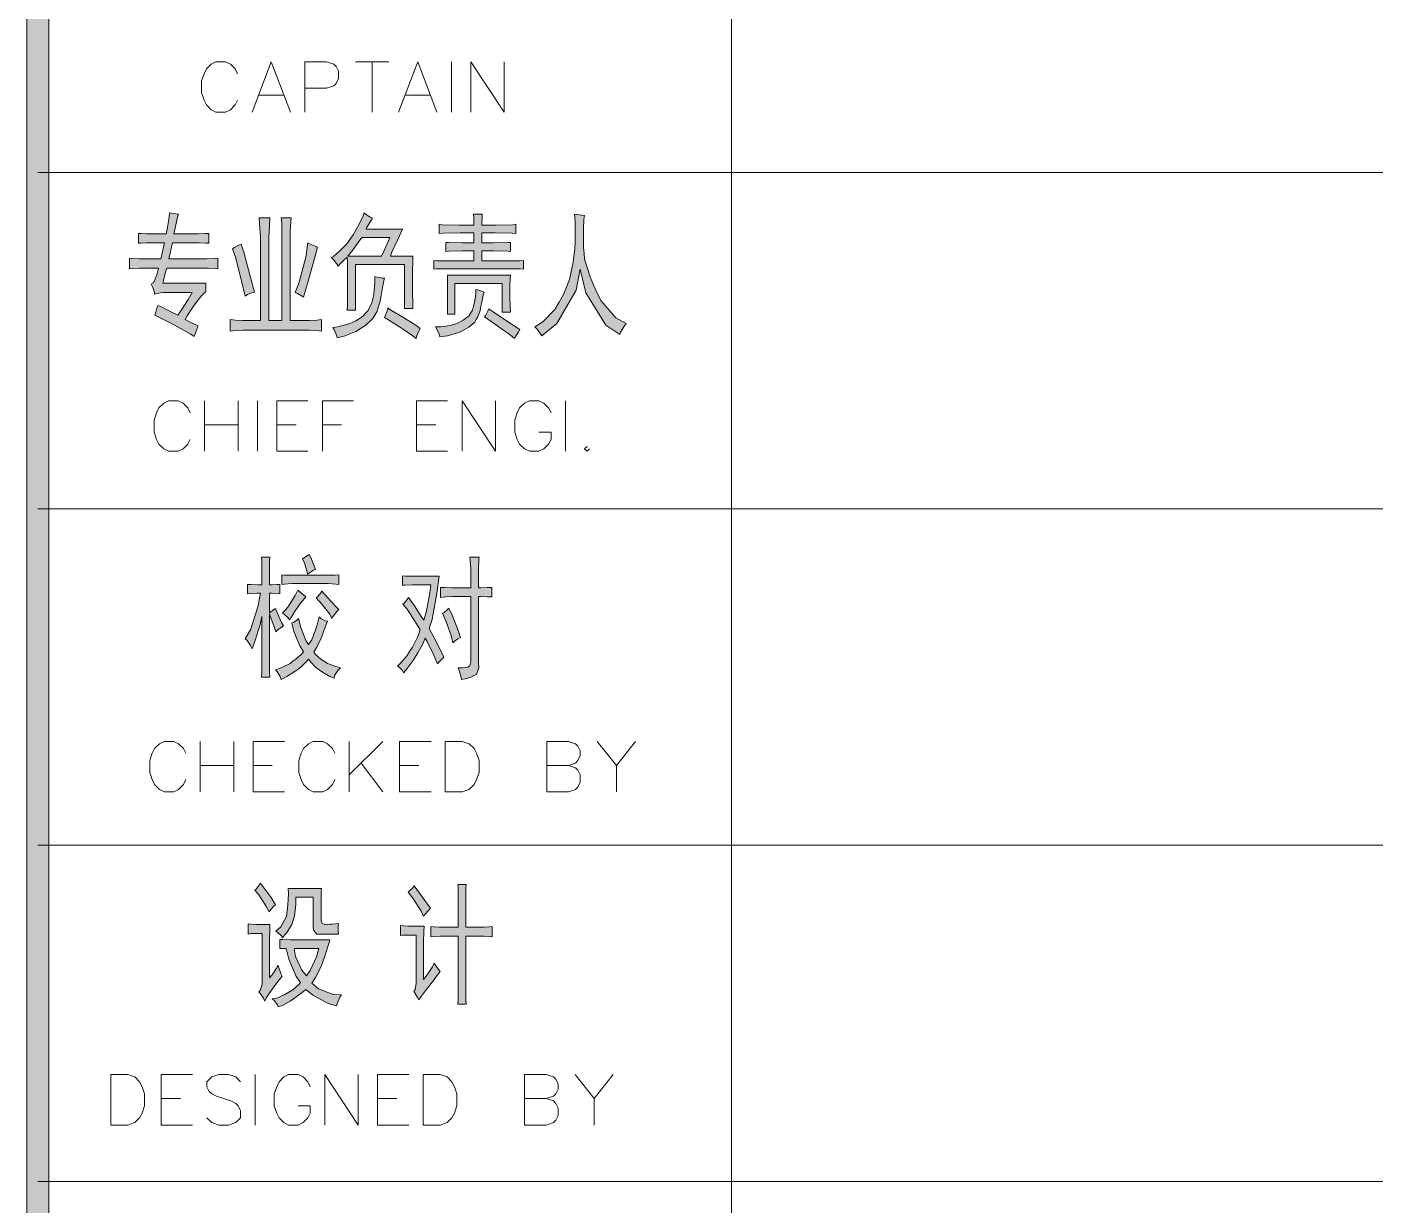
# Model space of a CAD drawing. Header units: millimetres. Extents: x 568 to 3948041, y -25191 to 63890.
# Drawn here: x 3939001 to 3943311, y -6546 to -2779 of the extents above; entities that cross this region are included whole.
import ezdxf

# ---------------------------------------------------------------- set-up
doc = ezdxf.new("R2010")
doc.units = ezdxf.units.MM

msp = doc.modelspace()

# ---------------------------------------------------------------- hatches: boundary and pattern name
h = msp.add_hatch(color=0)
h.dxf.hatch_style = 2
h.paths.add_polyline_path([(3939071.1, -23691.5), (3939001.2, -23691.5), (3939001.2, 62389.8), (3939071.1, 62389.8)])
h = msp.add_hatch(color=0)
h.dxf.hatch_style = 2
h.paths.add_polyline_path([(3939535.3, -3768.5), (3939523.2, -3760.2), (3939460.9, -3726), (3939410, -3700.9), (3939413, -3690.3), (3939417.6, -3674.3), (3939419.1, -3669), (3939431.3, -3674.3), (3939463.2, -3690.3), (3939483.7, -3700.9), (3939493.6, -3686.5), (3939516.3, -3650), (3939529.3, -3628), (3939438.1, -3628), (3939428.2, -3628.7), (3939413, -3631.8), (3939409.2, -3633.3), (3939409.2, -3628), (3939403.9, -3612), (3939398.6, -3601.4), (3939405.4, -3596.8), (3939416.8, -3571.8), (3939421.4, -3550.5), (3939372, -3550.5), (3939359.8, -3550.5), (3939338.6, -3551.2), (3939329.4, -3552), (3939329.4, -3518.6), (3939338.6, -3519.3), (3939359.8, -3520.1), (3939372, -3520.1), (3939429, -3520.1), (3939440.4, -3469.2), (3939392.5, -3469.2), (3939382.6, -3469.2), (3939365.2, -3470), (3939358.3, -3470.7), (3939358.3, -3438.8), (3939365.2, -3439.6), (3939382.6, -3440.3), (3939392.5, -3440.3), (3939445.7, -3440.3), (3939450.2, -3420.6), (3939455.6, -3386.4), (3939457.1, -3373.5), (3939469.2, -3375.7), (3939482.9, -3378), (3939485.2, -3378), (3939481.4, -3390.9), (3939474.6, -3422.1), (3939470.8, -3440.3), (3939539.1, -3440.3), (3939548.3, -3440.3), (3939569.5, -3439.6), (3939582.4, -3438.8), (3939582.4, -3470.7), (3939573.3, -3470), (3939552.1, -3469.2), (3939539.1, -3469.2), (3939466.2, -3469.2), (3939454.8, -3520.1), (3939567.2, -3520.1), (3939576.4, -3520.1), (3939599.2, -3519.3), (3939611.3, -3518.6), (3939611.3, -3552), (3939602.2, -3551.2), (3939580.2, -3550.5), (3939568.8, -3550.5), (3939448, -3550.5), (3939443.4, -3566.4), (3939437.3, -3590), (3939435.8, -3597.6), (3939573.3, -3597.6), (3939573.3, -3626.5), (3939568.8, -3628), (3939553.6, -3644.7), (3939542.2, -3659.9), (3939531.5, -3675.1), (3939513.3, -3702.4), (3939506.5, -3714.6), (3939523.2, -3723), (3939543.7, -3732.8), (3939548.3, -3734.3)])
h = msp.add_hatch(color=0)
h.dxf.hatch_style = 2
h.paths.add_polyline_path([(3939777.7, -3388.7), (3939776.2, -3412.2), (3939774.7, -3452.5), (3939774.7, -3469.2), (3939774.7, -3717.6), (3939816.4, -3717.6), (3939816.4, -3449.4), (3939816.4, -3435.8), (3939815.7, -3405.4), (3939814.2, -3388.7), (3939846.1, -3388.7), (3939844.6, -3401.6), (3939843, -3430.4), (3939843, -3445.6), (3939843, -3717.6), (3939892.4, -3717.6), (3939903.1, -3717.6), (3939927.4, -3716.1), (3939942.6, -3714.6), (3939942.6, -3751.1), (3939927.4, -3749.5), (3939903.8, -3748), (3939893.9, -3748), (3939701.7, -3748), (3939692.6, -3748), (3939667.5, -3749.5), (3939650.8, -3751.1), (3939650.8, -3714.6), (3939667.5, -3716.1), (3939691.8, -3717.6), (3939700.2, -3717.6), (3939747.3, -3717.6), (3939747.3, -3467.7), (3939747.3, -3450.2), (3939745, -3409.9), (3939743.5, -3388.7)])
h = msp.add_hatch(color=0)
h.paths.add_polyline_path([(3940105.9, -3390.2), (3940097.6, -3403.9), (3940086.9, -3421.3), (3940085.4, -3425.1), (3940201.6, -3425.1), (3940186.4, -3458.6), (3940166.7, -3501.1), (3940162.9, -3511.7), (3940235.1, -3511.7), (3940234.3, -3523.1), (3940233.6, -3564.9), (3940233.6, -3594.6), (3940233.6, -3624.2), (3940234.3, -3666), (3940235.1, -3678.9), (3940208.5, -3678.9), (3940208.5, -3538.3), (3940051.2, -3538.3), (3940051.2, -3684.2), (3940024.6, -3684.2), (3940025.4, -3670.5), (3940026.1, -3627.2), (3940026.1, -3597.6), (3940026.1, -3568), (3940025.4, -3526.9), (3940024.6, -3514.8), (3940015.5, -3523.1), (3940001.8, -3537.6), (3939996.5, -3543.6), (3939991.2, -3535.3), (3939979.8, -3521.6), (3939973.7, -3516.3), (3939982.1, -3511.7), (3940001.1, -3495), (3940012.5, -3483.6), (3940023.9, -3472.2), (3940044.4, -3443.4), (3940053.5, -3426.6), (3940063.4, -3409.2), (3940075.5, -3382.6), (3940079.3, -3373.5), (3940085.4, -3378.8), (3940098.3, -3387.1)])
h.paths.add_polyline_path([(3940071.7, -3452.5), (3940060.3, -3468.4), (3940038.3, -3498.1), (3940026.9, -3511.7), (3940134.8, -3511.7), (3940143.1, -3493.5), (3940156.1, -3464.6), (3940161.4, -3452.5)])
h = msp.add_hatch(color=0)
h.dxf.hatch_style = 2
h.paths.add_polyline_path([(3940456.2, -3378), (3940456.2, -3388.7), (3940455.4, -3405.4), (3940455.4, -3412.2), (3940499.5, -3412.2), (3940554.2, -3411.5), (3940564, -3409.9), (3940564, -3438.8), (3940552.6, -3438), (3940497.9, -3437.3), (3940455.4, -3437.3), (3940455.4, -3469.2), (3940492.6, -3469.2), (3940538.2, -3468.4), (3940546.6, -3467.7), (3940546.6, -3496.5), (3940538.2, -3495.8), (3940492.6, -3495), (3940455.4, -3495), (3940455.4, -3526.9), (3940510.1, -3526.9), (3940577, -3526.2), (3940588.4, -3525.4), (3940588.4, -3553.5), (3940577, -3552.8), (3940554.2, -3552), (3940542.8, -3552), (3940343.7, -3552), (3940330.8, -3552), (3940310.3, -3552.8), (3940301.9, -3553.5), (3940301.9, -3525.4), (3940311, -3526.2), (3940374.9, -3526.9), (3940429.6, -3526.9), (3940429.6, -3495), (3940393.9, -3495), (3940349, -3495.8), (3940339.9, -3496.5), (3940339.9, -3467.7), (3940349, -3468.4), (3940393.9, -3469.2), (3940429.6, -3469.2), (3940429.6, -3437.3), (3940386.3, -3437.3), (3940330.8, -3438), (3940319.4, -3438.8), (3940319.4, -3409.9), (3940328.5, -3411.5), (3940384, -3412.2), (3940429.6, -3412.2), (3940429.6, -3405.4), (3940429.6, -3388.7), (3940428.8, -3378)])
h = msp.add_hatch(color=0)
h.dxf.hatch_style = 2
h.paths.add_polyline_path([(3940624.8, -3738.1), (3940649.9, -3722.2), (3940688.6, -3681.9), (3940702.3, -3658.4), (3940716, -3634.8), (3940735.7, -3586.2), (3940741.1, -3561.1), (3940746.4, -3536.8), (3940752.5, -3489.7), (3940753.2, -3468.4), (3940753.2, -3447.2), (3940753.2, -3401.6), (3940751.7, -3378), (3940758.5, -3378.8), (3940774.5, -3381.1), (3940783.6, -3381.8), (3940781.3, -3394.7), (3940779.8, -3422.8), (3940779.8, -3437.3), (3940779.8, -3451.7), (3940780.6, -3484.4), (3940782.1, -3503.4), (3940783.6, -3521.6), (3940801.1, -3577.8), (3940817.8, -3615.8), (3940835.3, -3653.1), (3940883.9, -3709.3), (3940916.6, -3727.5), (3940909, -3738.1), (3940898.3, -3754.9), (3940896.1, -3761.7), (3940852, -3732.8), (3940788.2, -3628.7), (3940769.2, -3553.5), (3940757, -3620.4), (3940695.5, -3726.7), (3940646.9, -3766.3), (3940643.1, -3760.2), (3940631.7, -3745.7)])
h = msp.add_hatch(color=0)
h.dxf.hatch_style = 2
h.paths.add_polyline_path([(3939686.5, -3473), (3939694.1, -3498.8), (3939714.6, -3575.6), (3939728.3, -3626.5), (3939721.5, -3628), (3939706.3, -3634.8), (3939698.7, -3640.1), (3939687.3, -3590.8), (3939667.5, -3514.8), (3939658.4, -3488.2), (3939664.5, -3484.4), (3939678.9, -3476.8)])
h = msp.add_hatch(color=0)
h.dxf.hatch_style = 2
h.paths.add_polyline_path([(3939930.4, -3482.9), (3939922.8, -3511.7), (3939900, -3591.5), (3939884.8, -3643.2), (3939878.7, -3638.6), (3939865.8, -3631), (3939858.2, -3628), (3939871.9, -3595.3), (3939892.4, -3515.5), (3939899.3, -3469.2), (3939906.1, -3473), (3939922.1, -3479.8)])
h = msp.add_hatch(color=0)
h.dxf.hatch_style = 2
h.paths.add_polyline_path([(3940546.6, -3572.5), (3940545.8, -3582.4), (3940545, -3609), (3940545, -3624.9), (3940545, -3640.9), (3940545.8, -3673.6), (3940546.6, -3690.3), (3940520.7, -3690.3), (3940520.7, -3599.1), (3940368.8, -3599.1), (3940368.8, -3697.1), (3940345.2, -3697.1), (3940346, -3674.3), (3940346, -3639.4), (3940346, -3626.5), (3940346, -3612.8), (3940346, -3586.2), (3940345.2, -3572.5)])
h = msp.add_hatch(color=0)
h.dxf.hatch_style = 2
h.paths.add_polyline_path([(3940143.9, -3582.4), (3940141.6, -3590.8), (3940136.3, -3618.1), (3940133.3, -3637.1), (3940130.2, -3656.1), (3940120.3, -3688), (3940113.5, -3700.2), (3940105.9, -3712.3), (3940083.9, -3733.6), (3940067.9, -3742.7), (3940052.7, -3752.6), (3940014.7, -3767.8), (3939992.7, -3773.1), (3939991.2, -3764.7), (3939984.4, -3748), (3939979, -3739.7), (3939994.2, -3738.1), (3940023.9, -3730.5), (3940038.3, -3724.5), (3940052.7, -3718.4), (3940075.5, -3703.2), (3940083.9, -3694.1), (3940092.2, -3685), (3940103.6, -3661.4), (3940106.7, -3647.7), (3940109.7, -3633.3), (3940113.5, -3598.4), (3940113.5, -3577.1), (3940121.1, -3579.4), (3940136.3, -3581.6)])
h = msp.add_hatch(color=0)
h.dxf.hatch_style = 2
h.paths.add_polyline_path([(3940307.2, -3738.1), (3940324.7, -3737.4), (3940353.6, -3733.6), (3940365, -3730.5), (3940375.6, -3727.5), (3940395.4, -3716.9), (3940404.5, -3710), (3940413.6, -3703.2), (3940425.8, -3684.2), (3940428.8, -3672), (3940431.8, -3659.9), (3940435.6, -3633.3), (3940436.4, -3618.1), (3940441, -3619.6), (3940453.9, -3624.2), (3940463, -3626.5), (3940460, -3636.3), (3940455.4, -3659.1), (3940452.4, -3672), (3940450.1, -3685), (3940442.5, -3705.5), (3940437.2, -3714.6), (3940432.6, -3723), (3940413.6, -3738.9), (3940399.2, -3747.3), (3940385.5, -3754.9), (3940346, -3766.3), (3940320.9, -3770.1), (3940318.6, -3760.9), (3940311.8, -3745)])
h = msp.add_hatch(color=0)
h.dxf.hatch_style = 2
h.paths.add_polyline_path([(3940155.3, -3677.4), (3940166.7, -3685), (3940191.8, -3700.2), (3940204.7, -3707.8), (3940216.8, -3715.4), (3940244.2, -3732.8), (3940258.6, -3742.7), (3940254.8, -3749.5), (3940248, -3765.5), (3940244.9, -3775.4), (3940231.3, -3764.7), (3940204.7, -3746.5), (3940192.5, -3738.1), (3940180.4, -3729.8), (3940155.3, -3714.6), (3940143.9, -3707.8), (3940148.5, -3697.1), (3940154.5, -3681.9)])
h = msp.add_hatch(color=0)
h.dxf.hatch_style = 2
h.paths.add_polyline_path([(3940478.2, -3680.4), (3940491.1, -3689.5), (3940540.5, -3723), (3940577, -3746.5), (3940572.4, -3753.3), (3940564, -3767.8), (3940560.2, -3775.4), (3940547.3, -3764), (3940498.7, -3729.8), (3940463.8, -3705.5), (3940467.6, -3700.9), (3940474.4, -3688)])
h = msp.add_hatch(color=0)
h.dxf.hatch_style = 2
h.paths.add_polyline_path([(3939751.9, -4562.5), (3939751.9, -4529.8), (3939751.9, -4485.7), (3939751.1, -4474.3), (3939777.7, -4474.3), (3939776.9, -4485.7), (3939776.2, -4529.8), (3939776.2, -4562.5), (3939783.8, -4562.5), (3939800.5, -4561.7), (3939809.6, -4561), (3939809.6, -4591.3), (3939801.3, -4590.6), (3939784.5, -4589.1), (3939776.2, -4589.1), (3939776.2, -4653.6), (3939780.7, -4649.1), (3939790.6, -4641.5), (3939795.2, -4638.5), (3939802, -4654.4), (3939814.9, -4682.5), (3939821, -4693.9), (3939814.2, -4698.5), (3939802, -4707.6), (3939796.7, -4712.9), (3939792.9, -4699.2), (3939782.3, -4671.1), (3939776.2, -4656.7), (3939776.2, -4788.9), (3939776.2, -4805.6), (3939776.9, -4840.5), (3939777.7, -4858), (3939751.1, -4858), (3939751.9, -4840.5), (3939751.9, -4805.6), (3939751.9, -4788.9), (3939751.9, -4663.5), (3939746.6, -4689.4), (3939730.6, -4740.3), (3939720.7, -4766.8), (3939715.4, -4757), (3939704.8, -4740.3), (3939698.7, -4734.9), (3939715.4, -4706.1), (3939739.7, -4633.1), (3939747.3, -4589.1), (3939737.4, -4589.1), (3939717.7, -4590.6), (3939706.3, -4591.3), (3939706.3, -4561), (3939717.7, -4561.7), (3939740.5, -4562.5)])
h = msp.add_hatch(color=0)
h.dxf.hatch_style = 2
h.paths.add_polyline_path([(3939903.1, -4466), (3939908.4, -4475.1), (3939918.3, -4499.4), (3939923.6, -4513.1), (3939917.5, -4516.1), (3939904.6, -4523.7), (3939897.7, -4528.3), (3939896.2, -4517.7), (3939887.9, -4493.3), (3939881.8, -4479.7)])
h = msp.add_hatch(color=0)
h.dxf.hatch_style = 2
h.paths.add_polyline_path([(3940323.2, -4570.8), (3940338.4, -4571.6), (3940359.7, -4572.4), (3940365, -4572.4), (3940419.7, -4572.4), (3940419.7, -4522.2), (3940419.7, -4510.8), (3940418.2, -4487.3), (3940417.4, -4474.3), (3940446.3, -4474.3), (3940445.5, -4485), (3940444.8, -4510.1), (3940444.8, -4525.2), (3940444.8, -4572.4), (3940451.6, -4572.4), (3940472.1, -4571.6), (3940487.3, -4570.8), (3940487.3, -4601.2), (3940472.1, -4600.5), (3940451.6, -4599.7), (3940444.8, -4599.7), (3940444.8, -4812.4), (3940445.5, -4828.4), (3940437.9, -4848.9), (3940429.6, -4852.7), (3940420.4, -4857.3), (3940401.5, -4863.3), (3940390.8, -4864.9), (3940388.5, -4854.2), (3940383.2, -4836), (3940379.4, -4827.6), (3940393.1, -4827.6), (3940410.6, -4825.3), (3940414.4, -4823.1), (3940417.4, -4821.6), (3940420.4, -4808.6), (3940419.7, -4798.8), (3940419.7, -4599.7), (3940366.5, -4599.7), (3940361.2, -4599.7), (3940339.2, -4601.2), (3940323.2, -4602.7)])
h = msp.add_hatch(color=0)
h.dxf.hatch_style = 2
h.paths.add_polyline_path([(3939950.2, -4532.1), (3939962.3, -4532.1), (3939986.6, -4531.3), (3939998, -4530.6), (3939998, -4561), (3939988.2, -4560.2), (3939963.8, -4558.7), (3939950.2, -4558.7), (3939859.8, -4558.7), (3939847.6, -4558.7), (3939824.8, -4560.2), (3939815.7, -4561), (3939815.7, -4530.6), (3939824.8, -4531.3), (3939847.6, -4532.1), (3939859.8, -4532.1)])
h = msp.add_hatch(color=0)
h.dxf.hatch_style = 2
h.paths.add_polyline_path([(3940201.6, -4533.6), (3940211.5, -4534.4), (3940233.6, -4535.1), (3940246.5, -4535.1), (3940318.6, -4535.1), (3940311.8, -4589.1), (3940296.6, -4673.4), (3940286.7, -4702.3), (3940302.7, -4731.9), (3940326.2, -4777.5), (3940333.8, -4793.4), (3940329.3, -4798), (3940319.4, -4808.6), (3940313.3, -4815.5), (3940300.4, -4785.1), (3940280.7, -4744.1), (3940273.8, -4732.7), (3940266.2, -4750.9), (3940251, -4780.5), (3940243.4, -4791.9), (3940235.8, -4804.1), (3940216.8, -4829.9), (3940205.4, -4844.3), (3940201.6, -4836.7), (3940191, -4826.1), (3940185.7, -4822.3), (3940196.3, -4812.4), (3940216.1, -4788.9), (3940224.4, -4775.2), (3940233.6, -4761.5), (3940251, -4727.3), (3940258.6, -4706.1), (3940243.4, -4681.8), (3940216.1, -4640.7), (3940203.2, -4624.8), (3940207, -4621), (3940216.1, -4609.6), (3940220.6, -4602.7), (3940239.6, -4630.1), (3940263.9, -4666.6), (3940270, -4675.7), (3940278.4, -4645.3), (3940289, -4588.3), (3940292.1, -4562.5), (3940246.5, -4562.5), (3940233.6, -4562.5), (3940211.5, -4563.2), (3940201.6, -4564)])
h = msp.add_hatch(color=0)
h.dxf.hatch_style = 2
h.paths.add_polyline_path([(3939893.2, -4601.2), (3939888.6, -4605.8), (3939875.7, -4621.7), (3939867.4, -4633.9), (3939859, -4646), (3939846.1, -4666.6), (3939840.8, -4674.2), (3939836.2, -4668.1), (3939824.8, -4657.4), (3939818, -4653.6), (3939834.7, -4633.9), (3939859, -4596.7), (3939866.6, -4579.2)])
h = msp.add_hatch(color=0)
h.dxf.hatch_style = 2
h.paths.add_polyline_path([(3939943.3, -4583), (3939962.3, -4602.7), (3939989.7, -4632.4), (3939998, -4641.5), (3939992, -4648.3), (3939980.6, -4662), (3939975.2, -4668.8), (3939969.2, -4656.7), (3939944.1, -4624.8), (3939925.9, -4604.3), (3939931.2, -4599.7), (3939940.3, -4588.3)])
h = msp.add_hatch(color=0)
h.dxf.hatch_style = 2
h.paths.add_polyline_path([(3940349.8, -4636.9), (3940361.2, -4662), (3940379.4, -4709.1), (3940387, -4731.1), (3940378.7, -4735.7), (3940366.5, -4744.1), (3940362.7, -4747.9), (3940357.4, -4725.1), (3940340.7, -4678), (3940330, -4653.6), (3940334.6, -4651.4), (3940344.5, -4642.2)])
h = msp.add_hatch(color=0)
h.dxf.hatch_style = 2
h.paths.add_polyline_path([(3939868.9, -4670.4), (3939877.2, -4699.2), (3939893.2, -4740.3), (3939901.5, -4753.2), (3939911.4, -4738.7), (3939927.4, -4694.7), (3939935, -4665), (3939940.3, -4670.4), (3939954, -4677.2), (3939962.3, -4678.7), (3939957.8, -4689.4), (3939949.4, -4711.4), (3939945.6, -4722.8), (3939941, -4734.9), (3939927.4, -4761.5), (3939918.3, -4776.7), (3939923.6, -4785.1), (3939940.3, -4800.3), (3939950.9, -4807.1), (3939961.6, -4814), (3939988.2, -4823.8), (3940003.3, -4827.6), (3939995, -4836), (3939984.4, -4852.7), (3939982.8, -4861.1), (3939969.2, -4855.7), (3939945.6, -4842.1), (3939935, -4834.5), (3939925.1, -4826.9), (3939908.4, -4810.2), (3939901.5, -4800.3), (3939893.2, -4810.2), (3939876.5, -4826.1), (3939867.4, -4832.9), (3939859, -4839), (3939832.4, -4855.7), (3939814.2, -4864.9), (3939810.4, -4855.7), (3939801.3, -4840.5), (3939795.2, -4834.5), (3939814.2, -4827.6), (3939842.3, -4814), (3939851.4, -4807.1), (3939860.5, -4800.3), (3939878, -4785.1), (3939885.6, -4776.7), (3939873.4, -4757.7), (3939854.4, -4711.4), (3939847.6, -4684), (3939852.9, -4682.5), (3939863.6, -4675.7)])
h = msp.add_hatch(color=0)
h.dxf.hatch_style = 2
h.paths.add_polyline_path([(3939746.6, -5516.7), (3939756.4, -5528.1), (3939781.5, -5562.3), (3939795.9, -5585.9), (3939790.6, -5590.4), (3939780.7, -5601.1), (3939775.4, -5607.9), (3939764.8, -5588.9), (3939742, -5554), (3939729.8, -5538.8), (3939733.6, -5535.7), (3939742, -5524.3)])
h = msp.add_hatch(color=0)
h.dxf.hatch_style = 2
h.paths.add_polyline_path([(3939938.8, -5679.3), (3939928.1, -5679.3), (3939916.7, -5667.2), (3939916, -5655), (3939916, -5560.8), (3939860.5, -5560.8), (3939860.5, -5584.3), (3939856, -5621.6), (3939852.2, -5635.2), (3939848.4, -5648.9), (3939830.9, -5676.3), (3939817.2, -5690.7), (3939814.9, -5684.6), (3939804.3, -5674.8), (3939796.7, -5670.2), (3939812.6, -5656.5), (3939830.9, -5623.1), (3939833.2, -5604.9), (3939835.4, -5585.9), (3939837, -5550.9), (3939836.2, -5533.4), (3939942.6, -5533.4), (3939941.8, -5544.1), (3939941.8, -5569.1), (3939941.8, -5584.3), (3939941.8, -5629.9), (3939941.8, -5636.8), (3939944.8, -5645.1), (3939948.6, -5645.9), (3939951.7, -5647.4), (3939961.6, -5648.2), (3939968.4, -5647.4), (3939974.5, -5647.4), (3939988.9, -5645.9), (3939997.3, -5645.1), (3939995.7, -5653.5), (3939995.7, -5670.2), (3939997.3, -5679.3)])
h = msp.add_hatch(color=0)
h.dxf.hatch_style = 2
h.paths.add_polyline_path([(3940238.9, -5525.1), (3940247.2, -5536.5), (3940273.1, -5571.4), (3940291.3, -5596.5), (3940285.2, -5603.3), (3940274.6, -5615.5), (3940269.3, -5621.6), (3940261.7, -5605.6), (3940236.6, -5567.6), (3940219.9, -5545.6), (3940224.4, -5541), (3940234.3, -5531.2)])
h = msp.add_hatch(color=0)
h.dxf.hatch_style = 2
h.paths.add_polyline_path([(3940379.4, -5657.3), (3940379.4, -5572.9), (3940379.4, -5555.5), (3940379.4, -5529.6), (3940378.7, -5520.5), (3940405.3, -5520.5), (3940404.5, -5531.2), (3940403.7, -5550.9), (3940403.7, -5559.3), (3940403.7, -5657.3), (3940455.4, -5657.3), (3940463, -5657.3), (3940479.7, -5656.5), (3940488.8, -5655), (3940488.8, -5687.7), (3940479, -5686.9), (3940463, -5685.4), (3940456.9, -5685.4), (3940403.7, -5685.4), (3940403.7, -5854.8), (3940403.7, -5864.7), (3940404.5, -5889), (3940405.3, -5903.4), (3940378.7, -5903.4), (3940379.4, -5889), (3940379.4, -5865.4), (3940379.4, -5856.3), (3940379.4, -5685.4), (3940330, -5685.4), (3940320.9, -5685.4), (3940301.9, -5686.9), (3940292.1, -5687.7), (3940292.1, -5655), (3940301.9, -5656.5), (3940319.4, -5657.3), (3940327.8, -5657.3)])
h = msp.add_hatch(color=0)
h.dxf.hatch_style = 2
h.paths.add_polyline_path([(3939777.7, -5648.9), (3939777.7, -5664.1), (3939776.9, -5697.5), (3939776.9, -5716.5), (3939776.9, -5819.1), (3939785.3, -5809.2), (3939799, -5788.7), (3939804.3, -5778.8), (3939806.6, -5787.2), (3939812.6, -5804.7), (3939817.2, -5813.8), (3939808.9, -5824.4), (3939793.7, -5843.4), (3939786.8, -5853.3), (3939780, -5862.4), (3939767.1, -5882.2), (3939761.7, -5893.6), (3939757.2, -5884.4), (3939747.3, -5870), (3939742.8, -5864.7), (3939747.3, -5857.9), (3939752.6, -5838.9), (3939752.6, -5825.9), (3939752.6, -5677), (3939739.7, -5677), (3939716.9, -5677.8), (3939708.6, -5679.3), (3939708.6, -5646.6), (3939716.9, -5647.4), (3939733.6, -5648.9), (3939742.8, -5648.9)])
h = msp.add_hatch(color=0)
h.dxf.hatch_style = 2
h.paths.add_polyline_path([(3940270.8, -5653.5), (3940270, -5669.4), (3940269.3, -5703.6), (3940269.3, -5721.1), (3940269.3, -5824.4), (3940280.7, -5810), (3940297.4, -5783.4), (3940303.4, -5772), (3940307.2, -5778.8), (3940316.4, -5792.5), (3940321.7, -5798.6), (3940286, -5846.5), (3940277.6, -5857.1), (3940261.7, -5879.1), (3940254.1, -5889.8), (3940249.5, -5882.2), (3940241.9, -5869.2), (3940238.1, -5863.2), (3940241.9, -5856.3), (3940245.7, -5835.8), (3940245.7, -5822.9), (3940245.7, -5682.3), (3940228.2, -5682.3), (3940203.2, -5683.1), (3940194.8, -5683.9), (3940194.8, -5652), (3940204.7, -5652.7), (3940219.1, -5653.5), (3940222.9, -5653.5)])
h = msp.add_hatch(color=0)
h.paths.add_polyline_path([(3939809.6, -5696), (3939819.5, -5696.8), (3939842.3, -5697.5), (3939855.2, -5697.5), (3939969.2, -5697.5), (3939965.4, -5712.7), (3939954.7, -5746.2), (3939948.6, -5764.4), (3939941.8, -5782.6), (3939923.6, -5818.3), (3939912.2, -5835.8), (3939932.7, -5854.1), (3939979.8, -5872.3), (3940006.4, -5873), (3940001.1, -5880.6), (3939993.5, -5898.9), (3939991.2, -5908.8), (3939963.8, -5901.2), (3939915.2, -5874.6), (3939893.2, -5856.3), (3939884.8, -5863.2), (3939865.1, -5877.6), (3939853.7, -5886), (3939842.3, -5893.6), (3939818, -5907.2), (3939804.3, -5911.8), (3939802, -5905.7), (3939792.9, -5892.8), (3939785.3, -5886.7), (3939799.7, -5883.7), (3939825.6, -5872.3), (3939838.5, -5864.7), (3939850.6, -5857.1), (3939868.9, -5841.9), (3939875.7, -5834.3), (3939861.3, -5815.3), (3939838.5, -5759.8), (3939830.1, -5724.9), (3939809.6, -5724.9)])
h.paths.add_polyline_path([(3939894.7, -5812.3), (3939906.9, -5795.6), (3939926.6, -5751.5), (3939934.2, -5724.9), (3939855.2, -5724.9), (3939859.8, -5750.7), (3939879.5, -5794.8)])

# ---------------------------------------------------------------- linework, layer by layer
at = {"color": 0, "lineweight": 0}
for points in [[(3939071.1, -23691.5), (3939001.2, -23691.5), (3939001.2, 62389.8), (3939071.1, 62389.8)], [(3939535.3, -3768.5), (3939523.2, -3760.2), (3939460.9, -3726), (3939410, -3700.9), (3939413, -3690.3), (3939417.6, -3674.3), (3939419.1, -3669), (3939431.3, -3674.3), (3939463.2, -3690.3), (3939483.7, -3700.9), (3939493.6, -3686.5), (3939516.3, -3650), (3939529.3, -3628), (3939438.1, -3628), (3939428.2, -3628.7), (3939413, -3631.8), (3939409.2, -3633.3), (3939409.2, -3628), (3939403.9, -3612), (3939398.6, -3601.4), (3939405.4, -3596.8), (3939416.8, -3571.8), (3939421.4, -3550.5), (3939372, -3550.5), (3939359.8, -3550.5), (3939338.6, -3551.2), (3939329.4, -3552), (3939329.4, -3518.6), (3939338.6, -3519.3), (3939359.8, -3520.1), (3939372, -3520.1), (3939429, -3520.1), (3939440.4, -3469.2), (3939392.5, -3469.2), (3939382.6, -3469.2), (3939365.2, -3470), (3939358.3, -3470.7), (3939358.3, -3438.8), (3939365.2, -3439.6), (3939382.6, -3440.3), (3939392.5, -3440.3), (3939445.7, -3440.3), (3939450.2, -3420.6), (3939455.6, -3386.4), (3939457.1, -3373.5), (3939469.2, -3375.7), (3939482.9, -3378), (3939485.2, -3378), (3939481.4, -3390.9), (3939474.6, -3422.1), (3939470.8, -3440.3), (3939539.1, -3440.3), (3939548.3, -3440.3), (3939569.5, -3439.6), (3939582.4, -3438.8), (3939582.4, -3470.7), (3939573.3, -3470), (3939552.1, -3469.2), (3939539.1, -3469.2), (3939466.2, -3469.2), (3939454.8, -3520.1), (3939567.2, -3520.1), (3939576.4, -3520.1), (3939599.2, -3519.3), (3939611.3, -3518.6), (3939611.3, -3552), (3939602.2, -3551.2), (3939580.2, -3550.5), (3939568.8, -3550.5), (3939448, -3550.5), (3939443.4, -3566.4), (3939437.3, -3590), (3939435.8, -3597.6), (3939573.3, -3597.6), (3939573.3, -3626.5), (3939568.8, -3628), (3939553.6, -3644.7), (3939542.2, -3659.9), (3939531.5, -3675.1), (3939513.3, -3702.4), (3939506.5, -3714.6), (3939523.2, -3723), (3939543.7, -3732.8), (3939548.3, -3734.3)], [(3939777.7, -3388.7), (3939776.2, -3412.2), (3939774.7, -3452.5), (3939774.7, -3469.2), (3939774.7, -3717.6), (3939816.4, -3717.6), (3939816.4, -3449.4), (3939816.4, -3435.8), (3939815.7, -3405.4), (3939814.2, -3388.7), (3939846.1, -3388.7), (3939844.6, -3401.6), (3939843, -3430.4), (3939843, -3445.6), (3939843, -3717.6), (3939892.4, -3717.6), (3939903.1, -3717.6), (3939927.4, -3716.1), (3939942.6, -3714.6), (3939942.6, -3751.1), (3939927.4, -3749.5), (3939903.8, -3748), (3939893.9, -3748), (3939701.7, -3748), (3939692.6, -3748), (3939667.5, -3749.5), (3939650.8, -3751.1), (3939650.8, -3714.6), (3939667.5, -3716.1), (3939691.8, -3717.6), (3939700.2, -3717.6), (3939747.3, -3717.6), (3939747.3, -3467.7), (3939747.3, -3450.2), (3939745, -3409.9), (3939743.5, -3388.7)], [(3940105.9, -3390.2), (3940097.6, -3403.9), (3940086.9, -3421.3), (3940085.4, -3425.1), (3940201.6, -3425.1), (3940186.4, -3458.6), (3940166.7, -3501.1), (3940162.9, -3511.7), (3940235.1, -3511.7), (3940234.3, -3523.1), (3940233.6, -3564.9), (3940233.6, -3594.6), (3940233.6, -3624.2), (3940234.3, -3666), (3940235.1, -3678.9), (3940208.5, -3678.9), (3940208.5, -3538.3), (3940051.2, -3538.3), (3940051.2, -3684.2), (3940024.6, -3684.2), (3940025.4, -3670.5), (3940026.1, -3627.2), (3940026.1, -3597.6), (3940026.1, -3568), (3940025.4, -3526.9), (3940024.6, -3514.8), (3940015.5, -3523.1), (3940001.8, -3537.6), (3939996.5, -3543.6), (3939991.2, -3535.3), (3939979.8, -3521.6), (3939973.7, -3516.3), (3939982.1, -3511.7), (3940001.1, -3495), (3940012.5, -3483.6), (3940023.9, -3472.2), (3940044.4, -3443.4), (3940053.5, -3426.6), (3940063.4, -3409.2), (3940075.5, -3382.6), (3940079.3, -3373.5), (3940085.4, -3378.8), (3940098.3, -3387.1)], [(3940456.2, -3378), (3940456.2, -3388.7), (3940455.4, -3405.4), (3940455.4, -3412.2), (3940499.5, -3412.2), (3940554.2, -3411.5), (3940564, -3409.9), (3940564, -3438.8), (3940552.6, -3438), (3940497.9, -3437.3), (3940455.4, -3437.3), (3940455.4, -3469.2), (3940492.6, -3469.2), (3940538.2, -3468.4), (3940546.6, -3467.7), (3940546.6, -3496.5), (3940538.2, -3495.8), (3940492.6, -3495), (3940455.4, -3495), (3940455.4, -3526.9), (3940510.1, -3526.9), (3940577, -3526.2), (3940588.4, -3525.4), (3940588.4, -3553.5), (3940577, -3552.8), (3940554.2, -3552), (3940542.8, -3552), (3940343.7, -3552), (3940330.8, -3552), (3940310.3, -3552.8), (3940301.9, -3553.5), (3940301.9, -3525.4), (3940311, -3526.2), (3940374.9, -3526.9), (3940429.6, -3526.9), (3940429.6, -3495), (3940393.9, -3495), (3940349, -3495.8), (3940339.9, -3496.5), (3940339.9, -3467.7), (3940349, -3468.4), (3940393.9, -3469.2), (3940429.6, -3469.2), (3940429.6, -3437.3), (3940386.3, -3437.3), (3940330.8, -3438), (3940319.4, -3438.8), (3940319.4, -3409.9), (3940328.5, -3411.5), (3940384, -3412.2), (3940429.6, -3412.2), (3940429.6, -3405.4), (3940429.6, -3388.7), (3940428.8, -3378)], [(3940624.8, -3738.1), (3940649.9, -3722.2), (3940688.6, -3681.9), (3940702.3, -3658.4), (3940716, -3634.8), (3940735.7, -3586.2), (3940741.1, -3561.1), (3940746.4, -3536.8), (3940752.5, -3489.7), (3940753.2, -3468.4), (3940753.2, -3447.2), (3940753.2, -3401.6), (3940751.7, -3378), (3940758.5, -3378.8), (3940774.5, -3381.1), (3940783.6, -3381.8), (3940781.3, -3394.7), (3940779.8, -3422.8), (3940779.8, -3437.3), (3940779.8, -3451.7), (3940780.6, -3484.4), (3940782.1, -3503.4), (3940783.6, -3521.6), (3940801.1, -3577.8), (3940817.8, -3615.8), (3940835.3, -3653.1), (3940883.9, -3709.3), (3940916.6, -3727.5), (3940909, -3738.1), (3940898.3, -3754.9), (3940896.1, -3761.7), (3940852, -3732.8), (3940788.2, -3628.7), (3940769.2, -3553.5), (3940757, -3620.4), (3940695.5, -3726.7), (3940646.9, -3766.3), (3940643.1, -3760.2), (3940631.7, -3745.7)], [(3939686.5, -3473), (3939694.1, -3498.8), (3939714.6, -3575.6), (3939728.3, -3626.5), (3939721.5, -3628), (3939706.3, -3634.8), (3939698.7, -3640.1), (3939687.3, -3590.8), (3939667.5, -3514.8), (3939658.4, -3488.2), (3939664.5, -3484.4), (3939678.9, -3476.8)], [(3939930.4, -3482.9), (3939922.8, -3511.7), (3939900, -3591.5), (3939884.8, -3643.2), (3939878.7, -3638.6), (3939865.8, -3631), (3939858.2, -3628), (3939871.9, -3595.3), (3939892.4, -3515.5), (3939899.3, -3469.2), (3939906.1, -3473), (3939922.1, -3479.8)], [(3940071.7, -3452.5), (3940060.3, -3468.4), (3940038.3, -3498.1), (3940026.9, -3511.7), (3940134.8, -3511.7), (3940143.1, -3493.5), (3940156.1, -3464.6), (3940161.4, -3452.5)], [(3940546.6, -3572.5), (3940545.8, -3582.4), (3940545, -3609), (3940545, -3624.9), (3940545, -3640.9), (3940545.8, -3673.6), (3940546.6, -3690.3), (3940520.7, -3690.3), (3940520.7, -3599.1), (3940368.8, -3599.1), (3940368.8, -3697.1), (3940345.2, -3697.1), (3940346, -3674.3), (3940346, -3639.4), (3940346, -3626.5), (3940346, -3612.8), (3940346, -3586.2), (3940345.2, -3572.5)], [(3940143.9, -3582.4), (3940141.6, -3590.8), (3940136.3, -3618.1), (3940133.3, -3637.1), (3940130.2, -3656.1), (3940120.3, -3688), (3940113.5, -3700.2), (3940105.9, -3712.3), (3940083.9, -3733.6), (3940067.9, -3742.7), (3940052.7, -3752.6), (3940014.7, -3767.8), (3939992.7, -3773.1), (3939991.2, -3764.7), (3939984.4, -3748), (3939979, -3739.7), (3939994.2, -3738.1), (3940023.9, -3730.5), (3940038.3, -3724.5), (3940052.7, -3718.4), (3940075.5, -3703.2), (3940083.9, -3694.1), (3940092.2, -3685), (3940103.6, -3661.4), (3940106.7, -3647.7), (3940109.7, -3633.3), (3940113.5, -3598.4), (3940113.5, -3577.1), (3940121.1, -3579.4), (3940136.3, -3581.6)], [(3940307.2, -3738.1), (3940324.7, -3737.4), (3940353.6, -3733.6), (3940365, -3730.5), (3940375.6, -3727.5), (3940395.4, -3716.9), (3940404.5, -3710), (3940413.6, -3703.2), (3940425.8, -3684.2), (3940428.8, -3672), (3940431.8, -3659.9), (3940435.6, -3633.3), (3940436.4, -3618.1), (3940441, -3619.6), (3940453.9, -3624.2), (3940463, -3626.5), (3940460, -3636.3), (3940455.4, -3659.1), (3940452.4, -3672), (3940450.1, -3685), (3940442.5, -3705.5), (3940437.2, -3714.6), (3940432.6, -3723), (3940413.6, -3738.9), (3940399.2, -3747.3), (3940385.5, -3754.9), (3940346, -3766.3), (3940320.9, -3770.1), (3940318.6, -3760.9), (3940311.8, -3745)], [(3940155.3, -3677.4), (3940166.7, -3685), (3940191.8, -3700.2), (3940204.7, -3707.8), (3940216.8, -3715.4), (3940244.2, -3732.8), (3940258.6, -3742.7), (3940254.8, -3749.5), (3940248, -3765.5), (3940244.9, -3775.4), (3940231.3, -3764.7), (3940204.7, -3746.5), (3940192.5, -3738.1), (3940180.4, -3729.8), (3940155.3, -3714.6), (3940143.9, -3707.8), (3940148.5, -3697.1), (3940154.5, -3681.9)], [(3940478.2, -3680.4), (3940491.1, -3689.5), (3940540.5, -3723), (3940577, -3746.5), (3940572.4, -3753.3), (3940564, -3767.8), (3940560.2, -3775.4), (3940547.3, -3764), (3940498.7, -3729.8), (3940463.8, -3705.5), (3940467.6, -3700.9), (3940474.4, -3688)], [(3939751.9, -4562.5), (3939751.9, -4529.8), (3939751.9, -4485.7), (3939751.1, -4474.3), (3939777.7, -4474.3), (3939776.9, -4485.7), (3939776.2, -4529.8), (3939776.2, -4562.5), (3939783.8, -4562.5), (3939800.5, -4561.7), (3939809.6, -4561), (3939809.6, -4591.3), (3939801.3, -4590.6), (3939784.5, -4589.1), (3939776.2, -4589.1), (3939776.2, -4653.6), (3939780.7, -4649.1), (3939790.6, -4641.5), (3939795.2, -4638.5), (3939802, -4654.4), (3939814.9, -4682.5), (3939821, -4693.9), (3939814.2, -4698.5), (3939802, -4707.6), (3939796.7, -4712.9), (3939792.9, -4699.2), (3939782.3, -4671.1), (3939776.2, -4656.7), (3939776.2, -4788.9), (3939776.2, -4805.6), (3939776.9, -4840.5), (3939777.7, -4858), (3939751.1, -4858), (3939751.9, -4840.5), (3939751.9, -4805.6), (3939751.9, -4788.9), (3939751.9, -4663.5), (3939746.6, -4689.4), (3939730.6, -4740.3), (3939720.7, -4766.8), (3939715.4, -4757), (3939704.8, -4740.3), (3939698.7, -4734.9), (3939715.4, -4706.1), (3939739.7, -4633.1), (3939747.3, -4589.1), (3939737.4, -4589.1), (3939717.7, -4590.6), (3939706.3, -4591.3), (3939706.3, -4561), (3939717.7, -4561.7), (3939740.5, -4562.5)], [(3939903.1, -4466), (3939908.4, -4475.1), (3939918.3, -4499.4), (3939923.6, -4513.1), (3939917.5, -4516.1), (3939904.6, -4523.7), (3939897.7, -4528.3), (3939896.2, -4517.7), (3939887.9, -4493.3), (3939881.8, -4479.7)], [(3940323.2, -4570.8), (3940338.4, -4571.6), (3940359.7, -4572.4), (3940365, -4572.4), (3940419.7, -4572.4), (3940419.7, -4522.2), (3940419.7, -4510.8), (3940418.2, -4487.3), (3940417.4, -4474.3), (3940446.3, -4474.3), (3940445.5, -4485), (3940444.8, -4510.1), (3940444.8, -4525.2), (3940444.8, -4572.4), (3940451.6, -4572.4), (3940472.1, -4571.6), (3940487.3, -4570.8), (3940487.3, -4601.2), (3940472.1, -4600.5), (3940451.6, -4599.7), (3940444.8, -4599.7), (3940444.8, -4812.4), (3940445.5, -4828.4), (3940437.9, -4848.9), (3940429.6, -4852.7), (3940420.4, -4857.3), (3940401.5, -4863.3), (3940390.8, -4864.9), (3940388.5, -4854.2), (3940383.2, -4836), (3940379.4, -4827.6), (3940393.1, -4827.6), (3940410.6, -4825.3), (3940414.4, -4823.1), (3940417.4, -4821.6), (3940420.4, -4808.6), (3940419.7, -4798.8), (3940419.7, -4599.7), (3940366.5, -4599.7), (3940361.2, -4599.7), (3940339.2, -4601.2), (3940323.2, -4602.7)], [(3939950.2, -4532.1), (3939962.3, -4532.1), (3939986.6, -4531.3), (3939998, -4530.6), (3939998, -4561), (3939988.2, -4560.2), (3939963.8, -4558.7), (3939950.2, -4558.7), (3939859.8, -4558.7), (3939847.6, -4558.7), (3939824.8, -4560.2), (3939815.7, -4561), (3939815.7, -4530.6), (3939824.8, -4531.3), (3939847.6, -4532.1), (3939859.8, -4532.1)], [(3940201.6, -4533.6), (3940211.5, -4534.4), (3940233.6, -4535.1), (3940246.5, -4535.1), (3940318.6, -4535.1), (3940311.8, -4589.1), (3940296.6, -4673.4), (3940286.7, -4702.3), (3940302.7, -4731.9), (3940326.2, -4777.5), (3940333.8, -4793.4), (3940329.3, -4798), (3940319.4, -4808.6), (3940313.3, -4815.5), (3940300.4, -4785.1), (3940280.7, -4744.1), (3940273.8, -4732.7), (3940266.2, -4750.9), (3940251, -4780.5), (3940243.4, -4791.9), (3940235.8, -4804.1), (3940216.8, -4829.9), (3940205.4, -4844.3), (3940201.6, -4836.7), (3940191, -4826.1), (3940185.7, -4822.3), (3940196.3, -4812.4), (3940216.1, -4788.9), (3940224.4, -4775.2), (3940233.6, -4761.5), (3940251, -4727.3), (3940258.6, -4706.1), (3940243.4, -4681.8), (3940216.1, -4640.7), (3940203.2, -4624.8), (3940207, -4621), (3940216.1, -4609.6), (3940220.6, -4602.7), (3940239.6, -4630.1), (3940263.9, -4666.6), (3940270, -4675.7), (3940278.4, -4645.3), (3940289, -4588.3), (3940292.1, -4562.5), (3940246.5, -4562.5), (3940233.6, -4562.5), (3940211.5, -4563.2), (3940201.6, -4564)], [(3939893.2, -4601.2), (3939888.6, -4605.8), (3939875.7, -4621.7), (3939867.4, -4633.9), (3939859, -4646), (3939846.1, -4666.6), (3939840.8, -4674.2), (3939836.2, -4668.1), (3939824.8, -4657.4), (3939818, -4653.6), (3939834.7, -4633.9), (3939859, -4596.7), (3939866.6, -4579.2)], [(3939943.3, -4583), (3939962.3, -4602.7), (3939989.7, -4632.4), (3939998, -4641.5), (3939992, -4648.3), (3939980.6, -4662), (3939975.2, -4668.8), (3939969.2, -4656.7), (3939944.1, -4624.8), (3939925.9, -4604.3), (3939931.2, -4599.7), (3939940.3, -4588.3)], [(3940349.8, -4636.9), (3940361.2, -4662), (3940379.4, -4709.1), (3940387, -4731.1), (3940378.7, -4735.7), (3940366.5, -4744.1), (3940362.7, -4747.9), (3940357.4, -4725.1), (3940340.7, -4678), (3940330, -4653.6), (3940334.6, -4651.4), (3940344.5, -4642.2)], [(3939868.9, -4670.4), (3939877.2, -4699.2), (3939893.2, -4740.3), (3939901.5, -4753.2), (3939911.4, -4738.7), (3939927.4, -4694.7), (3939935, -4665), (3939940.3, -4670.4), (3939954, -4677.2), (3939962.3, -4678.7), (3939957.8, -4689.4), (3939949.4, -4711.4), (3939945.6, -4722.8), (3939941, -4734.9), (3939927.4, -4761.5), (3939918.3, -4776.7), (3939923.6, -4785.1), (3939940.3, -4800.3), (3939950.9, -4807.1), (3939961.6, -4814), (3939988.2, -4823.8), (3940003.3, -4827.6), (3939995, -4836), (3939984.4, -4852.7), (3939982.8, -4861.1), (3939969.2, -4855.7), (3939945.6, -4842.1), (3939935, -4834.5), (3939925.1, -4826.9), (3939908.4, -4810.2), (3939901.5, -4800.3), (3939893.2, -4810.2), (3939876.5, -4826.1), (3939867.4, -4832.9), (3939859, -4839), (3939832.4, -4855.7), (3939814.2, -4864.9), (3939810.4, -4855.7), (3939801.3, -4840.5), (3939795.2, -4834.5), (3939814.2, -4827.6), (3939842.3, -4814), (3939851.4, -4807.1), (3939860.5, -4800.3), (3939878, -4785.1), (3939885.6, -4776.7), (3939873.4, -4757.7), (3939854.4, -4711.4), (3939847.6, -4684), (3939852.9, -4682.5), (3939863.6, -4675.7)], [(3940338.4, -5224.2), (3940338.4, -5063.2), (3940392.3, -5063.2), (3940415.1, -5070.7), (3940431.1, -5085.9), (3940438.7, -5101.1), (3940446.3, -5124.7), (3940446.3, -5162.7), (3940438.7, -5185.5), (3940431.1, -5201.4), (3940415.1, -5216.6), (3940392.3, -5224.2)], [(3939746.6, -5516.7), (3939756.4, -5528.1), (3939781.5, -5562.3), (3939795.9, -5585.9), (3939790.6, -5590.4), (3939780.7, -5601.1), (3939775.4, -5607.9), (3939764.8, -5588.9), (3939742, -5554), (3939729.8, -5538.8), (3939733.6, -5535.7), (3939742, -5524.3)], [(3939938.8, -5679.3), (3939928.1, -5679.3), (3939916.7, -5667.2), (3939916, -5655), (3939916, -5560.8), (3939860.5, -5560.8), (3939860.5, -5584.3), (3939856, -5621.6), (3939852.2, -5635.2), (3939848.4, -5648.9), (3939830.9, -5676.3), (3939817.2, -5690.7), (3939814.9, -5684.6), (3939804.3, -5674.8), (3939796.7, -5670.2), (3939812.6, -5656.5), (3939830.9, -5623.1), (3939833.2, -5604.9), (3939835.4, -5585.9), (3939837, -5550.9), (3939836.2, -5533.4), (3939942.6, -5533.4), (3939941.8, -5544.1), (3939941.8, -5569.1), (3939941.8, -5584.3), (3939941.8, -5629.9), (3939941.8, -5636.8), (3939944.8, -5645.1), (3939948.6, -5645.9), (3939951.7, -5647.4), (3939961.6, -5648.2), (3939968.4, -5647.4), (3939974.5, -5647.4), (3939988.9, -5645.9), (3939997.3, -5645.1), (3939995.7, -5653.5), (3939995.7, -5670.2), (3939997.3, -5679.3)], [(3940238.9, -5525.1), (3940247.2, -5536.5), (3940273.1, -5571.4), (3940291.3, -5596.5), (3940285.2, -5603.3), (3940274.6, -5615.5), (3940269.3, -5621.6), (3940261.7, -5605.6), (3940236.6, -5567.6), (3940219.9, -5545.6), (3940224.4, -5541), (3940234.3, -5531.2)], [(3940379.4, -5657.3), (3940379.4, -5572.9), (3940379.4, -5555.5), (3940379.4, -5529.6), (3940378.7, -5520.5), (3940405.3, -5520.5), (3940404.5, -5531.2), (3940403.7, -5550.9), (3940403.7, -5559.3), (3940403.7, -5657.3), (3940455.4, -5657.3), (3940463, -5657.3), (3940479.7, -5656.5), (3940488.8, -5655), (3940488.8, -5687.7), (3940479, -5686.9), (3940463, -5685.4), (3940456.9, -5685.4), (3940403.7, -5685.4), (3940403.7, -5854.8), (3940403.7, -5864.7), (3940404.5, -5889), (3940405.3, -5903.4), (3940378.7, -5903.4), (3940379.4, -5889), (3940379.4, -5865.4), (3940379.4, -5856.3), (3940379.4, -5685.4), (3940330, -5685.4), (3940320.9, -5685.4), (3940301.9, -5686.9), (3940292.1, -5687.7), (3940292.1, -5655), (3940301.9, -5656.5), (3940319.4, -5657.3), (3940327.8, -5657.3)], [(3939777.7, -5648.9), (3939777.7, -5664.1), (3939776.9, -5697.5), (3939776.9, -5716.5), (3939776.9, -5819.1), (3939785.3, -5809.2), (3939799, -5788.7), (3939804.3, -5778.8), (3939806.6, -5787.2), (3939812.6, -5804.7), (3939817.2, -5813.8), (3939808.9, -5824.4), (3939793.7, -5843.4), (3939786.8, -5853.3), (3939780, -5862.4), (3939767.1, -5882.2), (3939761.7, -5893.6), (3939757.2, -5884.4), (3939747.3, -5870), (3939742.8, -5864.7), (3939747.3, -5857.9), (3939752.6, -5838.9), (3939752.6, -5825.9), (3939752.6, -5677), (3939739.7, -5677), (3939716.9, -5677.8), (3939708.6, -5679.3), (3939708.6, -5646.6), (3939716.9, -5647.4), (3939733.6, -5648.9), (3939742.8, -5648.9)], [(3940270.8, -5653.5), (3940270, -5669.4), (3940269.3, -5703.6), (3940269.3, -5721.1), (3940269.3, -5824.4), (3940280.7, -5810), (3940297.4, -5783.4), (3940303.4, -5772), (3940307.2, -5778.8), (3940316.4, -5792.5), (3940321.7, -5798.6), (3940286, -5846.5), (3940277.6, -5857.1), (3940261.7, -5879.1), (3940254.1, -5889.8), (3940249.5, -5882.2), (3940241.9, -5869.2), (3940238.1, -5863.2), (3940241.9, -5856.3), (3940245.7, -5835.8), (3940245.7, -5822.9), (3940245.7, -5682.3), (3940228.2, -5682.3), (3940203.2, -5683.1), (3940194.8, -5683.9), (3940194.8, -5652), (3940204.7, -5652.7), (3940219.1, -5653.5), (3940222.9, -5653.5)], [(3939809.6, -5696), (3939819.5, -5696.8), (3939842.3, -5697.5), (3939855.2, -5697.5), (3939969.2, -5697.5), (3939965.4, -5712.7), (3939954.7, -5746.2), (3939948.6, -5764.4), (3939941.8, -5782.6), (3939923.6, -5818.3), (3939912.2, -5835.8), (3939932.7, -5854.1), (3939979.8, -5872.3), (3940006.4, -5873), (3940001.1, -5880.6), (3939993.5, -5898.9), (3939991.2, -5908.8), (3939963.8, -5901.2), (3939915.2, -5874.6), (3939893.2, -5856.3), (3939884.8, -5863.2), (3939865.1, -5877.6), (3939853.7, -5886), (3939842.3, -5893.6), (3939818, -5907.2), (3939804.3, -5911.8), (3939802, -5905.7), (3939792.9, -5892.8), (3939785.3, -5886.7), (3939799.7, -5883.7), (3939825.6, -5872.3), (3939838.5, -5864.7), (3939850.6, -5857.1), (3939868.9, -5841.9), (3939875.7, -5834.3), (3939861.3, -5815.3), (3939838.5, -5759.8), (3939830.1, -5724.9), (3939809.6, -5724.9)], [(3939894.7, -5812.3), (3939906.9, -5795.6), (3939926.6, -5751.5), (3939934.2, -5724.9), (3939855.2, -5724.9), (3939859.8, -5750.7), (3939879.5, -5794.8)], [(3939269.4, -6290.1), (3939269.4, -6128.3), (3939323.4, -6128.3), (3939346.2, -6135.9), (3939361.4, -6151.9), (3939369, -6167.1), (3939377.3, -6189.9), (3939377.3, -6228.6), (3939369, -6251.4), (3939361.4, -6266.6), (3939346.2, -6281.8), (3939323.4, -6290.1)], [(3940267.7, -6290.1), (3940267.7, -6128.3), (3940321.7, -6128.3), (3940344.5, -6135.9), (3940359.7, -6151.9), (3940368, -6167.1), (3940375.6, -6189.9), (3940375.6, -6228.6), (3940368, -6251.4), (3940359.7, -6266.6), (3940344.5, -6281.8), (3940321.7, -6290.1)]]:
    msp.add_lwpolyline(points, close=True, dxfattribs=at)
for points in [[(3941253.9, -8634.7), (3941253.9, -32.1)], [(3939674.4, -2928.3), (3939666.8, -2913.1), (3939651.6, -2897.9), (3939636.4, -2890.3), (3939605.2, -2890.3), (3939590, -2897.9), (3939574.8, -2913.1), (3939567.2, -2928.3), (3939559.7, -2951), (3939559.7, -2989.8), (3939567.2, -3012.6), (3939574.8, -3027.8), (3939590, -3043.7), (3939605.2, -3051.3), (3939636.4, -3051.3), (3939651.6, -3043.7), (3939666.8, -3027.8), (3939674.4, -3012.6)], [(3939720.7, -3051.3), (3939782.3, -2890.3), (3939843.8, -3051.3)], [(3939889.4, -3051.3), (3939889.4, -2890.3), (3939958.5, -2890.3), (3939982.1, -2897.9), (3939989.7, -2905.5), (3939997.3, -2920.7), (3939997.3, -2943.4), (3939989.7, -2959.4), (3939982.1, -2967), (3939958.5, -2974.6), (3939889.4, -2974.6)], [(3940051.2, -2890.3), (3940158.3, -2890.3)], [(3940104.4, -2890.3), (3940104.4, -3051.3)], [(3940188.7, -3051.3), (3940250.3, -2890.3), (3940311.8, -3051.3)], [(3940358.2, -3051.3), (3940358.2, -2890.3)], [(3940419.7, -3051.3), (3940419.7, -2890.3), (3940526.8, -3051.3), (3940526.8, -2890.3)], [(3939743.5, -2997.4), (3939820.2, -2997.4)], [(3940212.3, -2997.4), (3940289, -2997.4)], [(3939036.2, -3244.3), (3941253.9, -3244.3)], [(3941253.9, -3244.3), (3946541, -3244.3)], [(3939523.2, -4013.2), (3939515.6, -3997.2), (3939500.4, -3982), (3939484.4, -3974.4), (3939454, -3974.4), (3939438.9, -3982), (3939422.9, -3997.2), (3939415.3, -4013.2), (3939407.7, -4036), (3939407.7, -4074), (3939415.3, -4097.5), (3939422.9, -4112.7), (3939438.9, -4127.9), (3939454, -4135.5), (3939484.4, -4135.5), (3939500.4, -4127.9), (3939515.6, -4112.7), (3939523.2, -4097.5)], [(3939568.8, -4135.5), (3939568.8, -3974.4)], [(3939676.7, -3974.4), (3939676.7, -4135.5)], [(3939738.2, -4135.5), (3939738.2, -3974.4)], [(3939799.7, -4135.5), (3939799.7, -3974.4), (3939899.3, -3974.4)], [(3939945.6, -4135.5), (3939945.6, -3974.4), (3940045.1, -3974.4)], [(3940246.5, -4135.5), (3940246.5, -3974.4), (3940346, -3974.4)], [(3940392.3, -4135.5), (3940392.3, -3974.4), (3940499.5, -4135.5), (3940499.5, -3974.4)], [(3940676.5, -4013.2), (3940668.9, -3997.2), (3940653.7, -3982), (3940637.7, -3974.4), (3940607.3, -3974.4), (3940592.2, -3982), (3940576.2, -3997.2), (3940568.6, -4013.2), (3940561, -4036), (3940561, -4074), (3940568.6, -4097.5), (3940576.2, -4112.7), (3940592.2, -4127.9), (3940607.3, -4135.5), (3940637.7, -4135.5), (3940653.7, -4127.9), (3940668.9, -4112.7), (3940676.5, -4097.5), (3940676.5, -4074), (3940637.7, -4074)], [(3940722.8, -4135.5), (3940722.8, -3974.4)], [(3939568.8, -4051.2), (3939676.7, -4051.2)], [(3939799.7, -4051.2), (3939861.3, -4051.2)], [(3939945.6, -4051.2), (3940007.1, -4051.2)], [(3940246.5, -4051.2), (3940308, -4051.2)], [(3939799.7, -4135.5), (3939899.3, -4135.5)], [(3940246.5, -4135.5), (3940346, -4135.5)], [(3940792, -4120.3), (3940783.6, -4127.9), (3940792, -4135.5), (3940799.6, -4127.9)], [(3939036.2, -4319.4), (3946541, -4319.4)], [(3939508.7, -5101.1), (3939501.2, -5085.9), (3939486, -5070.7), (3939470.8, -5063.2), (3939440.4, -5063.2), (3939424.4, -5070.7), (3939409.2, -5085.9), (3939401.6, -5101.1), (3939394, -5124.7), (3939394, -5162.7), (3939401.6, -5185.5), (3939409.2, -5201.4), (3939424.4, -5216.6), (3939440.4, -5224.2), (3939470.8, -5224.2), (3939486, -5216.6), (3939501.2, -5201.4), (3939508.7, -5185.5)], [(3939555.1, -5224.2), (3939555.1, -5063.2)], [(3939663, -5063.2), (3939663, -5224.2)], [(3939724.5, -5224.2), (3939724.5, -5063.2), (3939824, -5063.2)], [(3939985.1, -5101.1), (3939977.5, -5085.9), (3939962.3, -5070.7), (3939947.1, -5063.2), (3939916, -5063.2), (3939900.8, -5070.7), (3939885.6, -5085.9), (3939878, -5101.1), (3939870.4, -5124.7), (3939870.4, -5162.7), (3939878, -5185.5), (3939885.6, -5201.4), (3939900.8, -5216.6), (3939916, -5224.2), (3939947.1, -5224.2), (3939962.3, -5216.6), (3939977.5, -5201.4), (3939985.1, -5185.5)], [(3940031.5, -5224.2), (3940031.5, -5063.2)], [(3940138.6, -5063.2), (3940031.5, -5170.3)], [(3940192.5, -5224.2), (3940192.5, -5063.2), (3940292.8, -5063.2)], [(3940662.8, -5224.2), (3940662.8, -5063.2), (3940731.9, -5063.2), (3940754.7, -5070.7), (3940762.3, -5078.3), (3940769.9, -5093.5), (3940769.9, -5108.7), (3940762.3, -5124.7), (3940754.7, -5132.3), (3940731.9, -5139.9)], [(3940823.9, -5063.2), (3940885.4, -5139.9), (3940947, -5063.2)], [(3939555.1, -5139.9), (3939663, -5139.9)], [(3939724.5, -5139.9), (3939785.3, -5139.9)], [(3940069.4, -5132.3), (3940138.6, -5224.2)], [(3940192.5, -5139.9), (3940254.1, -5139.9)], [(3940662.8, -5139.9), (3940731.9, -5139.9), (3940754.7, -5147.5), (3940762.3, -5155.1), (3940769.9, -5170.3), (3940769.9, -5193.8), (3940762.3, -5209), (3940754.7, -5216.6), (3940731.9, -5224.2), (3940662.8, -5224.2)], [(3940885.4, -5139.9), (3940885.4, -5224.2)], [(3939724.5, -5224.2), (3939824, -5224.2)], [(3940192.5, -5224.2), (3940292.8, -5224.2)], [(3939036.2, -5395.2), (3946541, -5395.2)], [(3939430.5, -6290.1), (3939430.5, -6128.3), (3939530.8, -6128.3)], [(3939684.3, -6151.9), (3939669.1, -6135.9), (3939645.5, -6128.3), (3939615.1, -6128.3), (3939592.3, -6135.9), (3939576.4, -6151.9), (3939576.4, -6167.1), (3939584, -6182.3), (3939592.3, -6189.9), (3939607.5, -6197.5), (3939653.1, -6212.7), (3939669.1, -6221), (3939676.7, -6228.6), (3939684.3, -6243.8), (3939684.3, -6266.6), (3939669.1, -6281.8), (3939645.5, -6290.1), (3939615.1, -6290.1), (3939592.3, -6281.8), (3939576.4, -6266.6)], [(3939730.6, -6290.1), (3939730.6, -6128.3)], [(3939906.9, -6167.1), (3939899.3, -6151.9), (3939884.1, -6135.9), (3939868.1, -6128.3), (3939837.7, -6128.3), (3939822.5, -6135.9), (3939807.3, -6151.9), (3939799.7, -6167.1), (3939791.4, -6189.9), (3939791.4, -6228.6), (3939799.7, -6251.4), (3939807.3, -6266.6), (3939822.5, -6281.8), (3939837.7, -6290.1), (3939868.1, -6290.1), (3939884.1, -6281.8), (3939899.3, -6266.6), (3939906.9, -6251.4), (3939906.9, -6228.6), (3939868.1, -6228.6)], [(3939953.2, -6290.1), (3939953.2, -6128.3), (3940060.3, -6290.1), (3940060.3, -6128.3)], [(3940121.9, -6290.1), (3940121.9, -6128.3), (3940222.2, -6128.3)], [(3940591.4, -6290.1), (3940591.4, -6128.3), (3940660.5, -6128.3), (3940684.1, -6135.9), (3940691.7, -6143.5), (3940699.3, -6159.5), (3940699.3, -6174.7), (3940691.7, -6189.9), (3940684.1, -6197.5), (3940660.5, -6205.1)], [(3940753.2, -6128.3), (3940814.8, -6205.1), (3940875.5, -6128.3)], [(3939430.5, -6205.1), (3939492, -6205.1)], [(3940121.9, -6205.1), (3940183.4, -6205.1)], [(3940591.4, -6205.1), (3940660.5, -6205.1), (3940684.1, -6212.7), (3940691.7, -6221), (3940699.3, -6236.2), (3940699.3, -6259), (3940691.7, -6274.2), (3940684.1, -6281.8), (3940660.5, -6290.1), (3940591.4, -6290.1)], [(3940814.8, -6205.1), (3940814.8, -6290.1)], [(3939430.5, -6290.1), (3939530.8, -6290.1)], [(3940121.9, -6290.1), (3940222.2, -6290.1)], [(3939036.2, -6470.2), (3941253.9, -6470.2)], [(3941253.9, -6470.2), (3946541, -6470.2)]]:
    msp.add_lwpolyline(points, dxfattribs=at)

doc.saveas('drawing.dxf')
